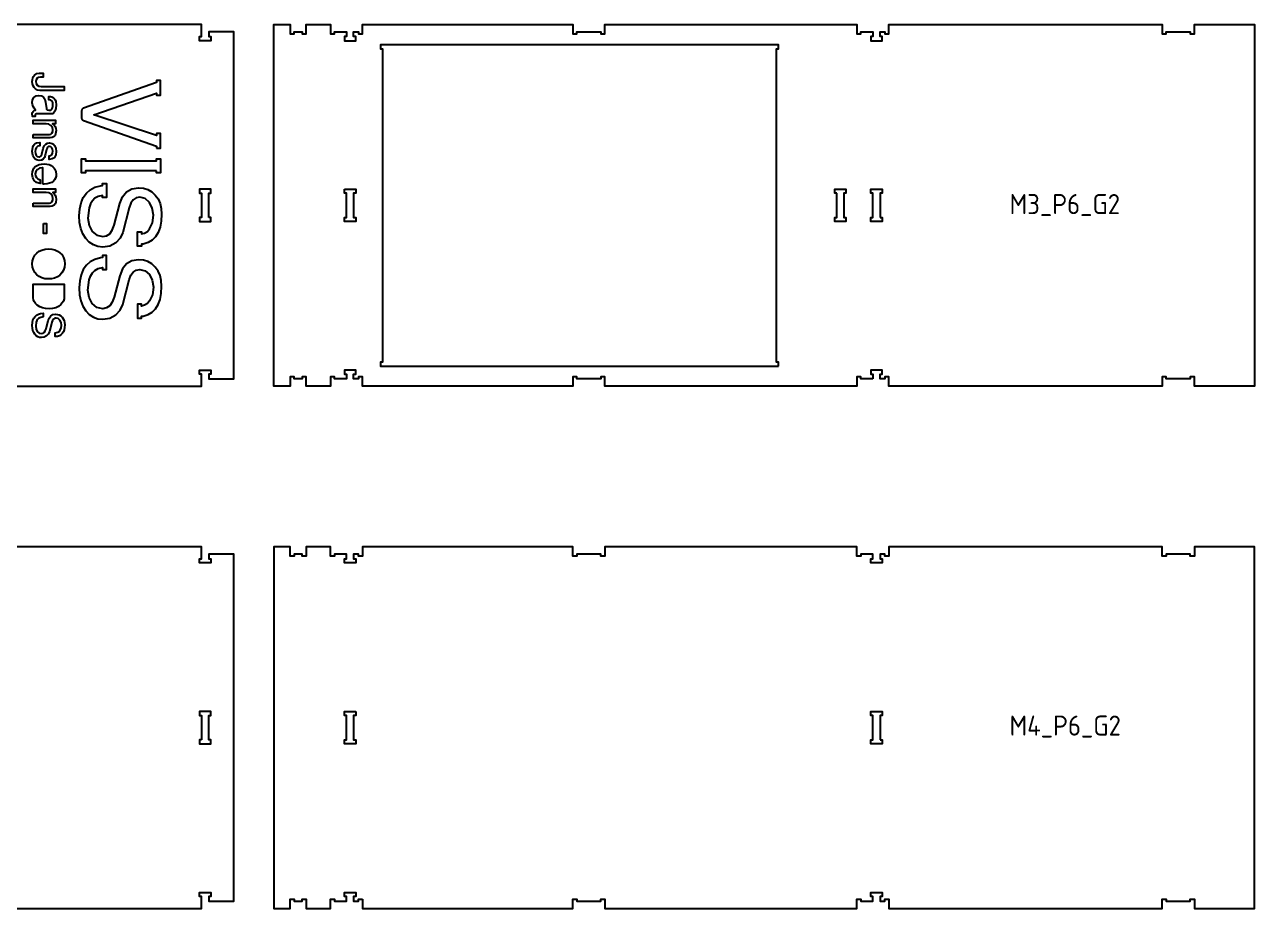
# Model space of a CAD drawing. Header units: millimetres. Extents: x -30325 to 14169, y -12596 to 6470.
# Drawn here: x -4708 to -1647, y 1520 to 3720 of the extents above; entities that cross this region are included whole.
import ezdxf

# ---------------------------------------------------------------- set-up
doc = ezdxf.new("R2010")
doc.units = ezdxf.units.MM
doc.header["$MEASUREMENT"] = 0
doc.layers.add('freeswerk_CODES', color=50, linetype='Continuous')

msp = doc.modelspace()

# ---------------------------------------------------------------- linework, layer by layer
for points in [[(-4812.4, 2820.2), (-4267.4, 2820.2), (-4267.4, 2850.2), (-4272.4, 2850.2), (-4272.4, 2860.2), (-4244.4, 2860.2), (-4244.4, 2850.2), (-4249.4, 2850.2), (-4249.4, 2838.2), (-4187.2, 2838.2), (-4187.3, 3702.2), (-4249.5, 3702.2), (-4249.5, 3690.2), (-4244.5, 3690.2), (-4244.5, 3680.2), (-4272.5, 3680.2), (-4272.5, 3690.2), (-4267.5, 3690.2), (-4267.5, 3720.2), (-4812.5, 3720.2)], [(-4812.5, 1520), (-4267.5, 1520), (-4267.5, 1550), (-4272.5, 1550), (-4272.5, 1560), (-4244.5, 1560), (-4244.5, 1550), (-4249.5, 1550), (-4249.5, 1538), (-4187.2, 1538), (-4187.2, 2402), (-4249.5, 2402), (-4249.5, 2390), (-4244.5, 2390), (-4244.5, 2380), (-4272.5, 2380), (-4272.5, 2390), (-4267.5, 2390), (-4267.5, 2420), (-4812.5, 2420)]]:
    msp.add_lwpolyline(points)
for points in [[(-2596.7, 2838.2), (-2626.7, 2838.2), (-2626.7, 2843.2), (-2636.7, 2843.2), (-2636.7, 2820.2), (-3263.7, 2820.2), (-3263.7, 2843.2), (-3273.7, 2843.2), (-3273.7, 2838.2), (-3333.7, 2838.2), (-3333.7, 2843.2), (-3343.7, 2843.2), (-3343.7, 2820.2), (-3866.7, 2820.2), (-3866.7, 2843.2), (-3876.7, 2843.2), (-3876.7, 2838.2), (-3888.7, 2838.2), (-3888.7, 2850.2), (-3883.7, 2850.2), (-3883.7, 2860.2), (-3911.7, 2860.2), (-3911.7, 2850.2), (-3906.7, 2850.2), (-3906.7, 2838.2), (-3936.7, 2838.2), (-3936.7, 2843.2), (-3946.7, 2843.2), (-3946.7, 2820.2), (-4006.7, 2820.2), (-4006.7, 2843.2), (-4016.7, 2843.2), (-4016.7, 2838.2), (-4036.7, 2838.2), (-4036.7, 2843.2), (-4046.7, 2843.2), (-4046.7, 2820.2), (-4087.2, 2820.2), (-4087.2, 3720.2), (-4046.7, 3720.2), (-4046.7, 3697.2), (-4036.7, 3697.2), (-4036.7, 3702.2), (-4016.7, 3702.2), (-4016.7, 3697.2), (-4006.7, 3697.2), (-4006.7, 3720.2), (-3946.7, 3720.2), (-3946.7, 3697.2), (-3936.7, 3697.2), (-3936.7, 3702.2), (-3906.7, 3702.2), (-3906.7, 3690.2), (-3911.7, 3690.2), (-3911.7, 3680.2), (-3883.7, 3680.2), (-3883.7, 3690.2), (-3888.7, 3690.2), (-3888.7, 3702.2), (-3876.7, 3702.2), (-3876.7, 3697.2), (-3866.7, 3697.2), (-3866.7, 3720.2), (-3343.7, 3720.2), (-3343.7, 3697.2), (-3333.7, 3697.2), (-3333.7, 3702.2), (-3273.7, 3702.2), (-3273.7, 3697.2), (-3263.7, 3697.2), (-3263.7, 3720.2), (-2636.7, 3720.2), (-2636.7, 3697.2), (-2626.7, 3697.2), (-2626.7, 3702.2), (-2596.7, 3702.2), (-2596.7, 3690.2), (-2601.7, 3690.2), (-2601.7, 3680.2), (-2573.7, 3680.2), (-2573.7, 3690.2), (-2578.7, 3690.2), (-2578.7, 3702.2), (-2566.7, 3702.2), (-2566.7, 3697.2), (-2556.7, 3697.2), (-2556.7, 3720.2), (-1876.7, 3720.2), (-1876.7, 3697.2), (-1866.7, 3697.2), (-1866.7, 3702.2), (-1806.7, 3702.2), (-1806.7, 3697.2), (-1796.7, 3697.2), (-1796.7, 3720.2), (-1647.2, 3720.2), (-1647.2, 2820.2), (-1796.7, 2820.2), (-1796.7, 2843.2), (-1806.7, 2843.2), (-1806.7, 2838.2), (-1866.7, 2838.2), (-1866.7, 2843.2), (-1876.7, 2843.2), (-1876.7, 2820.2), (-2556.7, 2820.2), (-2556.7, 2843.2), (-2566.7, 2843.2), (-2566.7, 2838.2), (-2578.7, 2838.2), (-2578.7, 2850.2), (-2573.7, 2850.2), (-2573.7, 2860.2), (-2601.7, 2860.2), (-2601.7, 2850.2), (-2596.7, 2850.2)], [(-2831.7, 2870.2), (-2831.7, 2880.2), (-2836.7, 2880.2), (-2836.7, 3660.2), (-2831.7, 3660.2), (-2831.7, 3670.2), (-3821.7, 3670.2), (-3821.7, 3660.2), (-3816.7, 3660.2), (-3816.7, 2880.2), (-3821.7, 2880.2), (-3821.7, 2870.2)], [(-4688.5, 3578.4), (-4688.2, 3583.1), (-4687.1, 3587.3), (-4685.3, 3591), (-4682.8, 3594.3), (-4677.1, 3598.2), (-4670.3, 3599.6), (-4661.6, 3599.6), (-4661.6, 3589.6), (-4668.4, 3589.6), (-4673, 3588.8), (-4676.6, 3586.6), (-4678.9, 3583.1), (-4679.7, 3578.7), (-4678.8, 3573.7), (-4676.1, 3569.7), (-4671.8, 3567.1), (-4666.1, 3566.2), (-4609, 3566.2), (-4609, 3556.2), (-4669.2, 3556.2), (-4675.1, 3557.3), (-4680.7, 3560.6), (-4684.1, 3564), (-4686.6, 3568.1), (-4688, 3572.9)], [(-4379.5, 3412.7), (-4369.5, 3412.7), (-4369.5, 3449.3), (-4379.5, 3449.3), (-4379.5, 3444.3), (-4535.5, 3495.8), (-4379.5, 3549.2), (-4379.5, 3544.2), (-4369.5, 3544.2), (-4369.5, 3581.1), (-4379.5, 3581.1), (-4379.5, 3576.1), (-4561, 3511.9), (-4561.7, 3511.6), (-4562.3, 3511.3), (-4562.9, 3510.9), (-4563.5, 3510.4), (-4564, 3509.9), (-4564.4, 3509.3), (-4564.8, 3508.7), (-4565.1, 3508), (-4565.4, 3507.4), (-4565.6, 3506.7), (-4565.7, 3506), (-4565.7, 3505.2), (-4565.7, 3488), (-4565.7, 3487.3), (-4565.6, 3486.6), (-4565.4, 3485.9), (-4565.1, 3485.2), (-4564.8, 3484.6), (-4564.4, 3484), (-4564, 3483.4), (-4563.5, 3482.9), (-4562.9, 3482.4), (-4562.3, 3482), (-4561.7, 3481.7), (-4561, 3481.4), (-4379.5, 3417.7)], [(-4686, 3504.1), (-4683.4, 3506.1), (-4680.6, 3507), (-4684.1, 3511.8), (-4686.6, 3516.5), (-4688.1, 3521.1), (-4688.6, 3525.7), (-4687.5, 3533.2), (-4684.3, 3539), (-4679.1, 3542.8), (-4672.3, 3544), (-4665.8, 3542.9), (-4660.9, 3539.7), (-4657.4, 3534.3), (-4655.5, 3526.7), (-4653.4, 3511), (-4652.8, 3509.4), (-4651.6, 3508.2), (-4647.3, 3507.3), (-4641.9, 3507.6), (-4639.9, 3509.3), (-4638.3, 3512.6), (-4637.3, 3516.8), (-4636.9, 3521.6), (-4637.5, 3526.3), (-4639.3, 3529.6), (-4642.5, 3531.9), (-4647.2, 3533.2), (-4647.2, 3541.2), (-4643.3, 3541.2), (-4639.8, 3540.3), (-4636.6, 3538.5), (-4634, 3535.9), (-4631.8, 3532.7), (-4630.2, 3529), (-4629, 3520.3), (-4629.8, 3511.7), (-4632.3, 3504.5), (-4635.9, 3499.6), (-4638, 3498.4), (-4640.2, 3498), (-4677.8, 3498), (-4679.9, 3496.9), (-4681.1, 3494.4), (-4681.1, 3491.8), (-4687.7, 3491.8), (-4688.6, 3498.7), (-4688, 3501.4)], [(-4686.2, 3446.8), (-4645.7, 3446.8), (-4642.6, 3447.7), (-4639.7, 3450.1), (-4637.7, 3453.8), (-4637, 3458.2), (-4638.2, 3464.2), (-4641.9, 3469), (-4647.3, 3472.2), (-4654.1, 3473.2), (-4686.2, 3473.2), (-4686.2, 3482.1), (-4630.6, 3482.1), (-4630.6, 3473.2), (-4637.8, 3473.2), (-4633.9, 3470.1), (-4631.2, 3466.3), (-4629.5, 3461.8), (-4629, 3456.8), (-4630.3, 3448), (-4631.9, 3444.5), (-4634.2, 3441.8), (-4638.7, 3438.9), (-4644.3, 3437.9), (-4686.2, 3437.9)], [(-4674.8, 3382.4), (-4678.2, 3383.5), (-4681.2, 3385.5), (-4683.8, 3388.3), (-4687.3, 3395.4), (-4688.5, 3404.3), (-4687.3, 3414.9), (-4685.7, 3418.9), (-4683.5, 3422), (-4681.1, 3424), (-4677.9, 3425.5), (-4669.7, 3427), (-4669.7, 3418.4), (-4674.7, 3417.3), (-4678.4, 3413.8), (-4680.4, 3409.5), (-4681.1, 3404.4), (-4680.5, 3398.9), (-4678.8, 3394.5), (-4676, 3391.6), (-4672.1, 3390.7), (-4669.4, 3391.1), (-4667.2, 3392.5), (-4665.5, 3394.7), (-4664.4, 3397.8), (-4661.2, 3411.7), (-4658.7, 3418.4), (-4655, 3422.8), (-4650.9, 3424.8), (-4645.5, 3425.5), (-4641.9, 3425.1), (-4638.7, 3424), (-4635.9, 3422.2), (-4633.5, 3419.6), (-4630.1, 3412.8), (-4629, 3404), (-4630.1, 3395.9), (-4633.4, 3389.7), (-4635.8, 3387.4), (-4638.8, 3385.7), (-4646.1, 3384.3), (-4646.1, 3393.1), (-4642.2, 3394), (-4639.5, 3396.3), (-4637.8, 3400.2), (-4637.2, 3405.5), (-4637.8, 3409.7), (-4639.7, 3413.5), (-4642.4, 3416.2), (-4645.8, 3417.1), (-4648.2, 3416.6), (-4650.1, 3415.1), (-4651.7, 3412.7), (-4652.8, 3409.3), (-4656.3, 3394.9), (-4658.4, 3389.2), (-4661.5, 3385.2), (-4665.7, 3382.8), (-4670.9, 3382)], [(-4661.9, 3323.3), (-4661.9, 3363.9), (-4664, 3364), (-4670.3, 3362.9), (-4675.8, 3359.4), (-4679.6, 3354.4), (-4680.9, 3348.4), (-4680.2, 3343.4), (-4678, 3339.2), (-4674.3, 3335.9), (-4669.2, 3333.5), (-4669.2, 3324.4), (-4677.7, 3327.5), (-4683.7, 3332.4), (-4687.3, 3339), (-4688.5, 3347.4), (-4688, 3353.5), (-4686.6, 3358.7), (-4684.3, 3363.2), (-4681, 3366.8), (-4676.7, 3369.7), (-4671.6, 3371.7), (-4665.5, 3372.9), (-4658.4, 3373.3), (-4652.2, 3372.9), (-4646.7, 3371.6), (-4641.6, 3369.3), (-4637.2, 3366.2), (-4633.6, 3362.4), (-4631, 3358.1), (-4629.5, 3353.3), (-4629, 3348), (-4629.4, 3342.8), (-4630.7, 3338.2), (-4632.8, 3334.1), (-4635.7, 3330.6), (-4640.1, 3327.4), (-4645.3, 3325.1), (-4651.5, 3323.7), (-4658.6, 3323.2)], [(-4379.5, 3355.9), (-4555.7, 3355.9), (-4555.7, 3350.9), (-4565.7, 3350.9), (-4565.7, 3386.2), (-4555.7, 3386.2), (-4555.7, 3381.2), (-4379.5, 3381.3), (-4379.5, 3386.3), (-4369.5, 3386.3), (-4369.5, 3350.9), (-4379.5, 3350.9)], [(-4686.2, 3276), (-4645.7, 3276), (-4642.6, 3276.8), (-4639.7, 3279.3), (-4637.7, 3283), (-4637, 3287.4), (-4638.2, 3293.3), (-4641.8, 3298.2), (-4647.3, 3301.3), (-4654.1, 3302.4), (-4686.2, 3302.4), (-4686.2, 3311.3), (-4630.6, 3311.3), (-4630.6, 3302.4), (-4637.7, 3302.4), (-4633.9, 3299.2), (-4631.2, 3295.4), (-4629.5, 3291), (-4629, 3286), (-4630.2, 3277.1), (-4631.9, 3273.7), (-4634.1, 3270.9), (-4638.7, 3268.1), (-4644.3, 3267.1), (-4686.2, 3267.1)], [(-4440.5, 3311.6), (-4424.1, 3314.1), (-4411.8, 3313), (-4400.8, 3309.6), (-4390.9, 3303.9), (-4382.4, 3295.9), (-4375.4, 3286.1), (-4370.5, 3274.9), (-4367.5, 3262.3), (-4366.5, 3248.2), (-4367.4, 3230.7), (-4370.3, 3215.6), (-4375, 3202.7), (-4381.6, 3192.1), (-4390.1, 3183.8), (-4400.4, 3177.8), (-4412.7, 3174), (-4416.8, 3173.6), (-4416.8, 3168.6), (-4426.8, 3168.6), (-4426.8, 3204), (-4416.8, 3204), (-4416.8, 3199), (-4409.1, 3200.9), (-4402.1, 3205.5), (-4396.4, 3211.8), (-4389.5, 3226.7), (-4387.2, 3246), (-4389.7, 3263.2), (-4396.9, 3277.4), (-4407.8, 3287), (-4421.2, 3290.2), (-4430.1, 3288.6), (-4437.4, 3283.7), (-4443.1, 3275.6), (-4447.3, 3264.3), (-4463.4, 3202.9), (-4470, 3188.4), (-4480.9, 3176.8), (-4495.8, 3168.9), (-4512.7, 3166.3), (-4525.2, 3167.6), (-4536.5, 3171.6), (-4546.5, 3178.2), (-4555.3, 3187.5), (-4562.4, 3199), (-4567.5, 3212.3), (-4570.6, 3227.3), (-4571.6, 3244.1), (-4570.5, 3261.5), (-4567.2, 3276.8), (-4561.6, 3289.8), (-4553.8, 3300.6), (-4544, 3309.1), (-4532.4, 3315.3), (-4518.9, 3319.1), (-4513.5, 3319.6), (-4513.5, 3324.6), (-4503.5, 3324.6), (-4503.5, 3290.1), (-4513.5, 3290.1), (-4513.5, 3295.1), (-4524.4, 3292.5), (-4532.4, 3287.8), (-4538.8, 3281.6), (-4543.6, 3273.8), (-4547, 3264), (-4549.8, 3238.7), (-4547.2, 3220), (-4539.6, 3205.2), (-4527.9, 3195.6), (-4513.2, 3192.4), (-4503.6, 3194.2), (-4495.6, 3199.6), (-4489.3, 3208.6), (-4484.7, 3221.2), (-4470.7, 3274.5), (-4463.8, 3291.8), (-4453.8, 3304.2)], [(-4249.5, 3240.2), (-4249.5, 3300.2), (-4244.5, 3300.2), (-4244.5, 3310.2), (-4272.5, 3310.2), (-4272.5, 3300.2), (-4267.5, 3300.2), (-4267.5, 3240.2), (-4272.5, 3240.2), (-4272.5, 3230.2), (-4244.5, 3230.2), (-4244.5, 3240.2)], [(-3911.7, 3310.2), (-3883.7, 3310.2), (-3883.7, 3300.2), (-3888.7, 3300.2), (-3888.7, 3240.2), (-3883.7, 3240.2), (-3883.7, 3230.2), (-3911.7, 3230.2), (-3911.7, 3240.2), (-3906.7, 3240.2), (-3906.7, 3300.2), (-3911.7, 3300.2)], [(-2686.7, 3300.2), (-2691.7, 3300.2), (-2691.7, 3310.2), (-2663.7, 3310.2), (-2663.7, 3300.2), (-2668.7, 3300.2), (-2668.7, 3240.2), (-2663.7, 3240.2), (-2663.7, 3230.2), (-2691.7, 3230.2), (-2691.7, 3240.2), (-2686.7, 3240.2)], [(-2578.7, 3240.2), (-2573.7, 3240.2), (-2573.7, 3230.2), (-2601.7, 3230.2), (-2601.7, 3240.2), (-2596.7, 3240.2), (-2596.7, 3300.2), (-2601.7, 3300.2), (-2601.7, 3310.2), (-2573.7, 3310.2), (-2573.7, 3300.2), (-2578.7, 3300.2)], [(-4660.7, 3225.4), (-4653, 3225.4), (-4653, 3200.2), (-4660.7, 3200.2)], [(-4657.2, 3087.6), (-4664.8, 3089.6), (-4671.6, 3092.8), (-4677.5, 3097.3), (-4682.3, 3102.9), (-4685.7, 3109.3), (-4687.8, 3116.5), (-4688.5, 3124.6), (-4687.8, 3132.5), (-4685.7, 3139.6), (-4682.2, 3145.9), (-4677.3, 3151.4), (-4671.3, 3155.8), (-4664.4, 3159), (-4656.7, 3160.9), (-4648.1, 3161.6), (-4639.8, 3161), (-4632.3, 3159.3), (-4625.6, 3156.3), (-4619.6, 3152.3), (-4614.4, 3146.7), (-4610.7, 3140.2), (-4608.5, 3132.8), (-4607.7, 3124.5), (-4608.5, 3116), (-4610.8, 3108.5), (-4614.6, 3101.9), (-4620, 3096.3), (-4626, 3092.2), (-4632.8, 3089.3), (-4640.4, 3087.6), (-4648.7, 3087)], [(-4409.1, 3021.4), (-4416.8, 3019.5), (-4416.8, 3024.5), (-4426.8, 3024.5), (-4426.8, 2989.1), (-4416.8, 2989.1), (-4416.8, 2994.1), (-4412.7, 2994.5), (-4400.4, 2998.3), (-4390, 3004.3), (-4381.6, 3012.6), (-4375, 3023.2), (-4370.2, 3036.1), (-4367.4, 3051.2), (-4366.5, 3068.7), (-4367.5, 3082.8), (-4370.4, 3095.4), (-4375.4, 3106.6), (-4382.4, 3116.4), (-4390.9, 3124.4), (-4400.7, 3130.1), (-4411.8, 3133.5), (-4424.1, 3134.6), (-4440.5, 3132.1), (-4453.8, 3124.7), (-4463.8, 3112.3), (-4470.7, 3095), (-4484.7, 3041.7), (-4489.3, 3029.1), (-4495.6, 3020.1), (-4503.5, 3014.7), (-4513.2, 3012.9), (-4527.9, 3016.1), (-4539.6, 3025.7), (-4547.2, 3040.5), (-4549.8, 3059.2), (-4547, 3084.5), (-4543.6, 3094.3), (-4538.8, 3102.1), (-4532.4, 3108.3), (-4524.4, 3113), (-4513.5, 3115.6), (-4513.5, 3110.6), (-4503.5, 3110.6), (-4503.5, 3145.1), (-4513.5, 3145.1), (-4513.5, 3140.1), (-4518.9, 3139.6), (-4532.4, 3135.8), (-4544, 3129.6), (-4553.8, 3121.1), (-4561.6, 3110.3), (-4567.2, 3097.3), (-4570.5, 3082), (-4571.6, 3064.6), (-4570.6, 3047.8), (-4567.5, 3032.8), (-4562.4, 3019.6), (-4555.3, 3008), (-4546.5, 2998.7), (-4536.5, 2992.1), (-4525.2, 2988.1), (-4512.7, 2986.8), (-4495.8, 2989.4), (-4480.9, 2997.3), (-4469.9, 3009), (-4463.4, 3023.4), (-4447.3, 3084.8), (-4443.1, 3096.1), (-4437.4, 3104.2), (-4430.1, 3109.1), (-4421.2, 3110.7), (-4407.8, 3107.5), (-4396.9, 3097.9), (-4389.7, 3083.7), (-4387.2, 3066.5), (-4389.5, 3047.2), (-4396.4, 3032.3), (-4402.1, 3026)], [(-4655.3, 3013.1), (-4662.9, 3014.8), (-4669.8, 3017.7), (-4676, 3021.8), (-4680.4, 3026), (-4683.6, 3030.5), (-4685.5, 3035.2), (-4686.1, 3040.1), (-4686.2, 3073.8), (-4608.9, 3073.8), (-4608.9, 3042.4), (-4609.4, 3037.1), (-4611, 3032.1), (-4613.7, 3027.4), (-4617.4, 3023), (-4623.2, 3018.4), (-4630, 3015.2), (-4637.9, 3013.2), (-4646.8, 3012.5)], [(-4670.2, 2941.4), (-4674.7, 2943), (-4678.6, 2945.6), (-4682.1, 2949.3), (-4684.9, 2953.8), (-4686.9, 2959), (-4688.1, 2964.9), (-4688.5, 2971.5), (-4688, 2978.4), (-4686.7, 2984.4), (-4684.5, 2989.5), (-4681.5, 2993.8), (-4677.6, 2997.1), (-4673, 2999.6), (-4667.7, 3001.1), (-4661.7, 3001.6), (-4661.7, 2992.5), (-4669.9, 2990.6), (-4673, 2988.7), (-4675.5, 2986.3), (-4677.4, 2983.2), (-4678.8, 2979.4), (-4679.9, 2969.4), (-4678.9, 2962), (-4675.9, 2956.2), (-4671.3, 2952.4), (-4665.5, 2951.2), (-4661.7, 2951.9), (-4658.5, 2954), (-4656.1, 2957.6), (-4654.3, 2962.5), (-4648.7, 2983.5), (-4646, 2990.3), (-4642.1, 2995.2), (-4636.9, 2998.1), (-4630.4, 2999.1), (-4625.6, 2998.6), (-4621.2, 2997.3), (-4617.3, 2995.1), (-4614, 2991.9), (-4611.2, 2988.1), (-4609.3, 2983.7), (-4608.1, 2978.7), (-4607.7, 2973.1), (-4608.1, 2966.3), (-4609.2, 2960.3), (-4611.1, 2955.2), (-4613.7, 2951.1), (-4617, 2947.8), (-4621.1, 2945.4), (-4625.9, 2943.9), (-4631.5, 2943.4), (-4631.5, 2952.8), (-4624.5, 2954.5), (-4621.8, 2956.4), (-4619.5, 2958.8), (-4616.8, 2964.7), (-4615.9, 2972.3), (-4616.8, 2979), (-4619.7, 2984.6), (-4624, 2988.4), (-4629.2, 2989.7), (-4632.7, 2989), (-4635.6, 2987.1), (-4637.9, 2983.9), (-4639.5, 2979.5), (-4645.9, 2955.3), (-4648.5, 2949.6), (-4652.8, 2945), (-4658.6, 2941.9), (-4665.3, 2940.9)], [(-3866.7, 1543), (-3866.7, 1520), (-3343.7, 1520), (-3343.7, 1543), (-3333.7, 1543), (-3333.7, 1538), (-3273.7, 1538), (-3273.7, 1543), (-3263.7, 1543), (-3263.7, 1520), (-2636.7, 1520), (-2636.7, 1543), (-2626.7, 1543), (-2626.7, 1538), (-2596.7, 1538), (-2596.7, 1550), (-2601.7, 1550), (-2601.7, 1560), (-2573.7, 1560), (-2573.7, 1550), (-2578.7, 1550), (-2578.7, 1538), (-2566.7, 1538), (-2566.7, 1543), (-2556.7, 1543), (-2556.7, 1520), (-1876.7, 1520), (-1876.7, 1543), (-1866.7, 1543), (-1866.7, 1538), (-1806.7, 1538), (-1806.7, 1543), (-1796.7, 1543), (-1796.7, 1520), (-1647.2, 1520), (-1647.2, 2420), (-1796.7, 2420), (-1796.7, 2397), (-1806.7, 2397), (-1806.7, 2402), (-1866.7, 2402), (-1866.7, 2397), (-1876.7, 2397), (-1876.7, 2420), (-2556.7, 2420), (-2556.7, 2397), (-2566.7, 2397), (-2566.7, 2402), (-2578.7, 2402), (-2578.7, 2390), (-2573.7, 2390), (-2573.7, 2380), (-2601.7, 2380), (-2601.7, 2390), (-2596.7, 2390), (-2596.7, 2402), (-2626.7, 2402), (-2626.7, 2397), (-2636.7, 2397), (-2636.7, 2420), (-3263.7, 2420), (-3263.7, 2397), (-3273.7, 2397), (-3273.7, 2402), (-3333.7, 2402), (-3333.7, 2397), (-3343.7, 2397), (-3343.7, 2420), (-3866.7, 2420), (-3866.7, 2397), (-3876.7, 2397), (-3876.7, 2402), (-3888.7, 2402), (-3888.7, 2390), (-3883.7, 2390), (-3883.7, 2380), (-3911.7, 2380), (-3911.7, 2390), (-3906.7, 2390), (-3906.7, 2402), (-3936.7, 2402), (-3936.7, 2397), (-3946.7, 2397), (-3946.7, 2420), (-4006.7, 2420), (-4006.7, 2397), (-4016.7, 2397), (-4016.7, 2402), (-4036.7, 2402), (-4036.7, 2397), (-4046.7, 2397), (-4046.7, 2420), (-4087.2, 2420), (-4087.2, 1520), (-4046.7, 1520), (-4046.7, 1543), (-4036.7, 1543), (-4036.7, 1538), (-4016.7, 1538), (-4016.7, 1543), (-4006.7, 1543), (-4006.7, 1520), (-3946.7, 1520), (-3946.7, 1543), (-3936.7, 1543), (-3936.7, 1538), (-3906.7, 1538), (-3906.7, 1550), (-3911.7, 1550), (-3911.7, 1560), (-3883.7, 1560), (-3883.7, 1550), (-3888.7, 1550), (-3888.7, 1538), (-3876.7, 1538), (-3876.7, 1543)], [(-4267.5, 1940), (-4272.5, 1940), (-4272.5, 1930), (-4244.5, 1930), (-4244.5, 1940), (-4249.5, 1940), (-4249.5, 2000), (-4244.5, 2000), (-4244.5, 2010), (-4272.5, 2010), (-4272.5, 2000), (-4267.5, 2000)], [(-3883.7, 2010), (-3883.7, 2000), (-3888.7, 2000), (-3888.7, 1940), (-3883.7, 1940), (-3883.7, 1930), (-3911.7, 1930), (-3911.7, 1940), (-3906.7, 1940), (-3906.7, 2000), (-3911.7, 2000), (-3911.7, 2010)], [(-2578.7, 1940), (-2573.7, 1940), (-2573.7, 1930), (-2601.7, 1930), (-2601.7, 1940), (-2596.7, 1940), (-2596.7, 2000), (-2601.7, 2000), (-2601.7, 2010), (-2573.7, 2010), (-2573.7, 2000), (-2578.7, 2000)]]:
    msp.add_lwpolyline(points, close=True)

# ---------------------------------------------------------------- texts
at = {"layer": 'freeswerk_CODES', "char_height": 50, "attachment_point": 1}
for s, insert in [('{\\Fiso|c0;M3_P6_G2}', (-2256.4, 3298.4)), ('{\\Fiso|c0;M4_P6_G2}', (-2256.5, 2000.2))]:
    msp.add_mtext_dynamic_manual_height_columns(s, width=318.081, gutter_width=1456.3, heights=[0], dxfattribs=dict(at, insert=insert))

doc.saveas('drawing.dxf')
